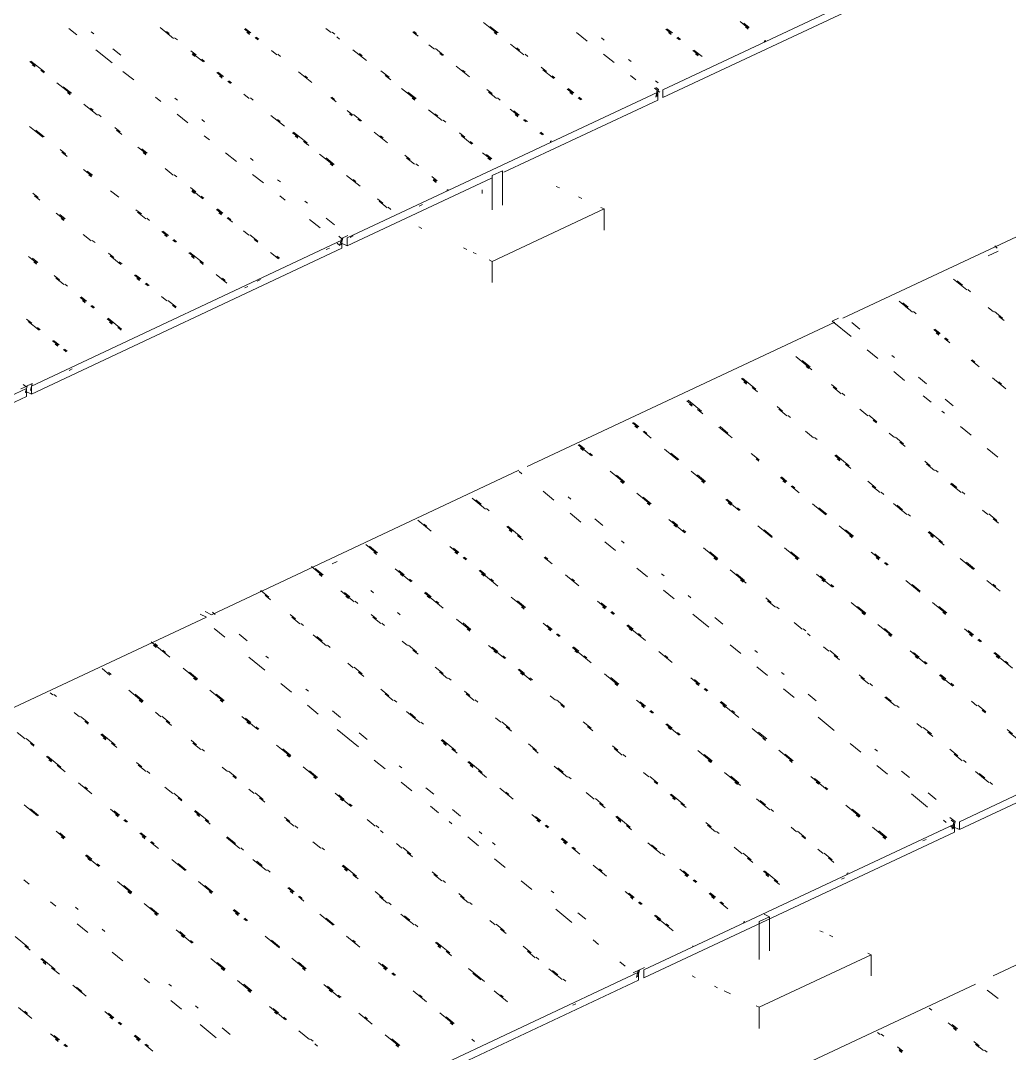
# Paper-space layout '03 3D Building and Roof' of a CAD drawing. Header units: millimetres. Extents: x 5 to 415, y 5 to 292.
# Drawn here: x 282.26 to 294.4, y 84.4 to 97.09 of the extents above; entities that cross this region are included whole.
import ezdxf

# ---------------------------------------------------------------- set-up
doc = ezdxf.new("R2010")
doc.units = ezdxf.units.MM
doc.layers.add('EXISTING', color=7, linetype='Continuous')
picture_1 = doc.add_image_def('image3.png', size_in_pixel=(1577, 763))

# ---------------------------------------------------------------- blocks, each defined once
blk = doc.blocks.new('SHEET_03')
at = {"layer": 'EXISTING', "color": 250, "lineweight": 9}
for p, q in [((290.145, 96.238), (294.021, 98.058)), ((290.145, 96.141), (294.021, 97.961)), ((287.942, 97.062), (288.108, 96.931)), ((291.094, 97.075), (291.194, 96.996)), ((291.206, 97.002), (291.14, 97.054)), ((282.851, 96.99), (282.95, 96.911)), ((283.157, 96.925), (283.124, 96.951)), ((283.972, 97.001), (284.138, 96.869)), ((284.081, 96.914), (284.048, 96.941)), ((284.084, 96.928), (284.051, 96.954)), ((285.006, 96.983), (285.072, 96.931)), ((285.085, 96.937), (285.018, 96.989)), ((285.069, 96.917), (285.036, 96.944)), ((286.007, 96.992), (286.073, 96.94)), ((286.119, 96.919), (286.086, 96.945)), ((287.074, 96.948), (287.14, 96.896)), ((287.117, 96.914), (287.083, 96.94)), ((287.12, 96.928), (287.087, 96.954)), ((288.121, 96.936), (288.021, 97.015)), ((288.105, 96.917), (288.072, 96.943)), ((289.084, 96.94), (289.217, 96.835)), ((290.183, 96.982), (290.249, 96.93)), ((290.262, 96.935), (290.195, 96.988)), ((290.246, 96.916), (290.213, 96.942)), ((291.191, 96.982), (291.158, 97.009)), ((284.184, 96.849), (284.15, 96.875)), ((285.139, 96.878), (285.172, 96.852)), ((285.184, 96.858), (285.151, 96.884)), ((286.14, 96.887), (286.173, 96.86)), ((287.273, 96.79), (287.34, 96.738)), ((288.274, 96.799), (288.44, 96.667)), ((289.424, 96.848), (289.391, 96.874)), ((290.315, 96.877), (290.349, 96.851)), ((290.361, 96.856), (290.328, 96.883)), ((291.393, 96.838), (291.39, 96.824)), ((291.39, 96.824), (291.402, 96.83)), ((291.406, 96.844), (291.393, 96.838)), ((291.402, 96.83), (291.406, 96.844)), ((283.183, 96.727), (283.382, 96.569)), ((283.489, 96.661), (283.39, 96.74)), ((284.416, 96.665), (284.35, 96.717)), ((284.4, 96.645), (284.367, 96.671)), ((284.37, 96.685), (284.503, 96.58)), ((285.338, 96.72), (285.404, 96.667)), ((285.45, 96.647), (285.417, 96.673)), ((286.339, 96.729), (286.505, 96.597)), ((286.451, 96.656), (286.418, 96.682)), ((287.452, 96.664), (287.352, 96.743)), ((287.406, 96.685), (287.439, 96.658)), ((288.383, 96.712), (288.35, 96.738)), ((288.386, 96.726), (288.353, 96.752)), ((288.486, 96.647), (288.453, 96.673)), ((289.416, 96.677), (289.549, 96.571)), ((290.515, 96.719), (290.581, 96.666)), ((290.627, 96.646), (290.527, 96.725)), ((290.578, 96.653), (290.545, 96.679)), ((282.372, 96.586), (282.439, 96.533)), ((282.551, 96.46), (282.385, 96.591)), ((282.436, 96.519), (282.402, 96.546)), ((284.515, 96.586), (284.482, 96.612)), ((287.605, 96.527), (287.771, 96.395)), ((289.756, 96.585), (289.723, 96.611)), ((282.505, 96.48), (282.538, 96.454)), ((282.548, 96.446), (282.515, 96.472)), ((283.515, 96.463), (283.648, 96.358)), ((284.669, 96.448), (284.735, 96.395)), ((284.748, 96.401), (284.681, 96.454)), ((284.732, 96.382), (284.699, 96.408)), ((285.67, 96.457), (285.836, 96.325)), ((285.782, 96.384), (285.749, 96.41)), ((286.783, 96.392), (286.683, 96.471)), ((286.737, 96.413), (286.803, 96.36)), ((286.78, 96.379), (286.746, 96.405)), ((287.717, 96.454), (287.684, 96.48)), ((288.718, 96.462), (288.652, 96.515)), ((288.672, 96.483), (288.805, 96.377)), ((288.818, 96.383), (288.784, 96.41)), ((289.748, 96.413), (289.815, 96.361)), ((282.704, 96.322), (282.87, 96.191)), ((282.883, 96.196), (282.783, 96.275)), ((284.802, 96.343), (284.835, 96.316)), ((284.847, 96.322), (284.814, 96.348)), ((290.088, 96.321), (290.055, 96.348)), ((290.092, 96.239), (290.059, 96.266)), ((282.867, 96.177), (282.834, 96.203)), ((283.913, 96.147), (283.979, 96.095)), ((285.001, 96.185), (285.067, 96.132)), ((285.113, 96.111), (285.08, 96.138)), ((286.068, 96.141), (286.135, 96.088)), ((286.114, 96.12), (286.081, 96.146)), ((286.268, 94.418), (290.082, 96.209)), ((286.936, 96.255), (287.102, 96.123)), ((287.115, 96.129), (287.015, 96.208)), ((288.049, 96.19), (287.983, 96.243)), ((288.004, 96.211), (288.103, 96.132)), ((288.046, 96.177), (288.013, 96.203)), ((288.149, 96.111), (288.116, 96.138)), ((288.971, 96.246), (289.038, 96.193)), ((289.05, 96.199), (288.984, 96.252)), ((289.034, 96.179), (289.001, 96.206)), ((289.104, 96.14), (289.137, 96.114)), ((289.15, 96.12), (289.116, 96.146)), ((290.043, 96.258), (290.076, 96.232)), ((290.076, 96.232), (290.057, 96.147)), ((290.072, 96.154), (290.092, 96.239)), ((290.072, 96.234), (290.106, 96.208)), ((290.082, 96.209), (290.082, 96.111)), ((290.145, 96.141), (290.145, 96.238)), ((283.036, 96.059), (283.202, 95.927)), ((283.148, 95.986), (283.115, 96.012)), ((284.186, 96.108), (284.153, 96.134)), ((287.099, 96.109), (287.066, 96.136)), ((288.194, 95.225), (290.082, 96.111)), ((283.248, 95.907), (283.215, 95.933)), ((284.179, 95.937), (284.311, 95.831)), ((285.333, 95.921), (285.499, 95.789)), ((286.267, 95.983), (286.334, 95.93)), ((286.331, 95.916), (286.297, 95.943)), ((286.446, 95.857), (286.346, 95.936)), ((287.268, 95.991), (287.434, 95.86)), ((287.38, 95.918), (287.347, 95.944)), ((288.269, 96), (288.369, 95.921)), ((288.381, 95.927), (288.315, 95.98)), ((288.366, 95.907), (288.332, 95.934)), ((282.367, 95.787), (282.533, 95.655)), ((283.48, 95.722), (283.414, 95.775)), ((284.518, 95.845), (284.485, 95.871)), ((285.445, 95.848), (285.412, 95.874)), ((286.4, 95.877), (286.433, 95.851)), ((287.48, 95.839), (287.447, 95.865)), ((288.435, 95.868), (288.468, 95.842)), ((288.481, 95.848), (288.448, 95.874)), ((282.546, 95.661), (282.446, 95.74)), ((283.435, 95.743), (283.501, 95.69)), ((284.511, 95.673), (284.577, 95.621)), ((285.598, 95.71), (285.665, 95.658)), ((285.777, 95.585), (285.611, 95.716)), ((285.662, 95.644), (285.629, 95.671)), ((286.599, 95.719), (286.765, 95.587)), ((286.711, 95.646), (286.678, 95.672)), ((287.712, 95.655), (287.646, 95.707)), ((287.667, 95.675), (287.799, 95.57)), ((288.634, 95.71), (288.667, 95.684)), ((288.68, 95.69), (288.647, 95.716)), ((283.7, 95.532), (283.8, 95.453)), ((283.812, 95.459), (283.746, 95.512)), ((285.731, 95.605), (285.798, 95.552)), ((285.774, 95.571), (285.741, 95.597)), ((287.812, 95.576), (287.779, 95.602)), ((288.767, 95.605), (288.764, 95.591)), ((288.779, 95.611), (288.767, 95.605)), ((282.811, 95.45), (282.745, 95.503)), ((282.766, 95.471), (282.832, 95.418)), ((282.808, 95.437), (282.775, 95.463)), ((283.797, 95.439), (283.764, 95.466)), ((284.776, 95.463), (284.909, 95.357)), ((285.116, 95.371), (285.083, 95.397)), ((285.93, 95.447), (286.096, 95.315)), ((286.109, 95.321), (286.009, 95.4)), ((287.043, 95.383), (286.977, 95.435)), ((286.998, 95.403), (287.097, 95.324)), ((287.04, 95.369), (287.007, 95.395)), ((287.932, 95.465), (288.032, 95.386)), ((288.044, 95.391), (287.978, 95.444)), ((288.029, 95.372), (287.995, 95.398)), ((283.031, 95.26), (283.131, 95.181)), ((284.032, 95.269), (284.132, 95.19)), ((286.093, 95.302), (286.06, 95.328)), ((287.143, 95.304), (287.11, 95.33)), ((283.143, 95.187), (283.077, 95.239)), ((283.128, 95.167), (283.095, 95.194)), ((284.177, 95.169), (284.144, 95.195)), ((285.108, 95.199), (285.241, 95.094)), ((285.448, 95.107), (285.415, 95.133)), ((286.262, 95.184), (286.428, 95.052)), ((286.268, 94.321), (288.04, 95.153)), ((286.374, 95.111), (286.341, 95.137)), ((287.375, 95.119), (287.309, 95.172)), ((287.36, 95.1), (287.326, 95.126)), ((287.33, 95.14), (287.363, 95.113)), ((288.05, 95.184), (288.175, 95.243)), ((288.05, 95.184), (288.05, 94.763)), ((288.175, 94.822), (288.175, 95.243)), ((292.356, 93.431), (296.132, 95.204)), ((283.363, 94.997), (283.463, 94.918)), ((284.41, 94.985), (284.343, 95.037)), ((284.364, 95.005), (284.497, 94.9)), ((287.496, 95.008), (287.492, 94.994)), ((287.508, 95.014), (287.496, 95.008)), ((287.925, 94.962), (287.925, 95.009)), ((288.874, 95.033), (288.835, 95.051)), ((282.475, 94.915), (282.408, 94.967)), ((282.429, 94.935), (282.495, 94.882)), ((284.394, 94.965), (284.361, 94.992)), ((284.509, 94.906), (284.476, 94.932)), ((285.44, 94.936), (285.506, 94.883)), ((285.78, 94.844), (285.747, 94.87)), ((286.706, 94.847), (286.64, 94.9)), ((289.149, 94.904), (289.11, 94.922)), ((283.741, 94.713), (283.675, 94.765)), ((284.663, 94.768), (284.729, 94.716)), ((284.742, 94.721), (284.675, 94.774)), ((286.661, 94.868), (286.76, 94.789)), ((286.806, 94.768), (286.773, 94.794)), ((287.153, 94.81), (287.192, 94.828)), ((288.05, 94.13), (289.424, 94.775)), ((289.424, 94.775), (289.385, 94.793)), ((289.424, 94.515), (289.424, 94.775)), ((282.694, 94.724), (282.794, 94.645)), ((282.806, 94.651), (282.74, 94.704)), ((282.791, 94.632), (282.758, 94.658)), ((283.695, 94.733), (283.795, 94.654)), ((283.738, 94.699), (283.705, 94.725)), ((283.841, 94.634), (283.807, 94.66)), ((284.726, 94.702), (284.693, 94.728)), ((284.796, 94.663), (284.862, 94.61)), ((284.838, 94.629), (284.805, 94.655)), ((284.841, 94.642), (284.808, 94.669)), ((285.805, 94.646), (285.938, 94.541)), ((286.112, 94.58), (286.012, 94.659)), ((283.994, 94.496), (284.06, 94.443)), ((284.073, 94.449), (284.007, 94.502)), ((284.995, 94.505), (285.061, 94.452)), ((287.147, 94.554), (287.187, 94.535)), ((282.391, 92.598), (286.205, 94.389)), ((283.026, 94.461), (283.126, 94.382)), ((283.172, 94.362), (283.138, 94.388)), ((284.057, 94.43), (284.024, 94.456)), ((284.127, 94.391), (284.16, 94.364)), ((284.172, 94.37), (284.139, 94.397)), ((285.173, 94.379), (285.074, 94.458)), ((285.128, 94.399), (285.161, 94.373)), ((285.17, 94.365), (285.137, 94.392)), ((286.166, 94.438), (286.2, 94.412)), ((286.2, 94.412), (286.18, 94.327)), ((286.196, 94.334), (286.215, 94.419)), ((286.278, 94.449), (286.2, 94.412)), ((286.205, 94.389), (286.205, 94.291)), ((286.268, 94.321), (286.268, 94.418)), ((286.306, 94.424), (286.344, 94.442)), ((282.391, 92.501), (286.205, 94.291)), ((284.504, 94.107), (284.338, 94.239)), ((285.327, 94.241), (285.426, 94.162)), ((286.012, 94.274), (286.05, 94.292)), ((286.147, 94.353), (286.18, 94.327)), ((286.19, 94.357), (286.268, 94.321)), ((287.697, 94.296), (287.736, 94.277)), ((287.815, 94.241), (287.854, 94.222)), ((294.138, 94.197), (294.263, 94.256)), ((294.22, 94.319), (294.252, 94.293)), ((282.357, 94.189), (282.457, 94.11)), ((282.47, 94.116), (282.403, 94.168)), ((282.454, 94.096), (282.421, 94.123)), ((283.404, 94.177), (283.338, 94.23)), ((283.358, 94.198), (283.491, 94.092)), ((283.504, 94.098), (283.47, 94.124)), ((284.326, 94.233), (284.392, 94.18)), ((284.389, 94.166), (284.356, 94.193)), ((284.459, 94.127), (284.492, 94.101)), ((284.501, 94.093), (284.468, 94.12)), ((285.439, 94.168), (285.406, 94.195)), ((288.011, 94.148), (288.05, 94.13)), ((288.05, 94.13), (288.05, 93.87)), ((282.735, 93.905), (282.669, 93.958)), ((282.689, 93.926), (282.789, 93.847)), ((282.732, 93.891), (282.699, 93.918)), ((283.657, 93.961), (283.723, 93.908)), ((283.736, 93.914), (283.67, 93.966)), ((283.72, 93.894), (283.687, 93.921)), ((283.79, 93.855), (283.823, 93.829)), ((283.836, 93.835), (283.802, 93.861)), ((284.658, 93.969), (284.791, 93.864)), ((284.77, 93.896), (284.737, 93.922)), ((285.165, 93.888), (285.203, 93.906)), ((293.715, 93.913), (293.879, 93.779)), ((293.826, 93.838), (293.76, 93.892)), ((282.835, 93.826), (282.801, 93.852)), ((285.01, 93.804), (285.049, 93.822)), ((293.822, 93.825), (293.79, 93.852)), ((293.924, 93.758), (293.891, 93.784)), ((282.988, 93.688), (283.055, 93.636)), ((283.067, 93.642), (283.001, 93.694)), ((283.051, 93.622), (283.018, 93.649)), ((283.989, 93.697), (284.055, 93.645)), ((284.167, 93.571), (284.068, 93.65)), ((293.047, 93.642), (293.21, 93.507)), ((293.157, 93.567), (293.092, 93.621)), ((283.121, 93.583), (283.154, 93.557)), ((283.167, 93.563), (283.133, 93.589)), ((284.122, 93.592), (284.155, 93.566)), ((284.164, 93.558), (284.131, 93.584)), ((293.154, 93.553), (293.121, 93.58)), ((293.256, 93.486), (293.223, 93.513)), ((294.141, 93.563), (294.206, 93.509)), ((294.317, 93.434), (294.219, 93.515)), ((282.398, 93.37), (282.332, 93.422)), ((282.352, 93.39), (282.485, 93.285)), ((283.32, 93.425), (283.387, 93.372)), ((283.499, 93.299), (283.333, 93.431)), ((283.383, 93.359), (283.35, 93.385)), ((288.479, 91.611), (292.255, 93.384)), ((292.226, 93.395), (292.304, 93.432)), ((292.226, 93.395), (292.456, 93.207)), ((292.563, 93.299), (292.465, 93.38)), ((294.272, 93.455), (294.338, 93.402)), ((294.314, 93.421), (294.281, 93.448)), ((282.498, 93.291), (282.465, 93.317)), ((283.453, 93.32), (283.486, 93.293)), ((283.495, 93.286), (283.462, 93.312)), ((293.472, 93.292), (293.538, 93.238)), ((293.55, 93.244), (293.485, 93.297)), ((293.535, 93.224), (293.502, 93.251)), ((282.651, 93.153), (282.718, 93.1)), ((282.73, 93.106), (282.664, 93.159)), ((282.714, 93.087), (282.681, 93.113)), ((293.604, 93.184), (293.669, 93.13)), ((293.649, 93.163), (293.616, 93.19)), ((282.784, 93.048), (282.817, 93.021)), ((282.83, 93.027), (282.796, 93.053)), ((292.652, 93.045), (292.783, 92.937)), ((292.989, 92.949), (292.956, 92.976)), ((291.778, 92.962), (291.975, 92.8)), ((291.955, 92.833), (291.856, 92.914)), ((291.939, 92.814), (291.906, 92.841)), ((293.931, 92.915), (294.029, 92.834)), ((293.976, 92.893), (293.944, 92.92)), ((282.853, 92.791), (282.891, 92.809)), ((292.98, 92.776), (293.111, 92.668)), ((282.339, 92.599), (282.26, 92.563)), ((282.29, 92.618), (282.323, 92.592)), ((282.319, 92.514), (282.339, 92.599)), ((282.401, 92.629), (282.323, 92.592)), ((282.381, 92.544), (282.401, 92.629)), ((282.391, 92.501), (282.391, 92.598)), ((291.11, 92.69), (291.175, 92.636)), ((291.286, 92.561), (291.122, 92.696)), ((291.172, 92.623), (291.139, 92.65)), ((292.282, 92.564), (292.217, 92.617)), ((293.382, 92.626), (293.284, 92.707)), ((294.193, 92.699), (294.357, 92.564)), ((294.304, 92.624), (294.271, 92.651)), ((278.514, 90.778), (282.329, 92.569)), ((280.056, 91.404), (282.329, 92.471)), ((282.313, 92.537), (282.391, 92.501)), ((282.329, 92.569), (282.329, 92.471)), ((291.241, 92.582), (291.306, 92.529)), ((291.283, 92.548), (291.25, 92.575)), ((292.237, 92.585), (292.335, 92.504)), ((292.38, 92.483), (292.348, 92.51)), ((293.34, 92.479), (293.438, 92.399)), ((290.441, 92.419), (290.507, 92.365)), ((290.618, 92.29), (290.454, 92.425)), ((290.503, 92.351), (290.471, 92.378)), ((291.614, 92.292), (291.548, 92.346)), ((293.71, 92.357), (293.612, 92.438)), ((290.572, 92.311), (290.638, 92.257)), ((290.614, 92.276), (290.581, 92.303)), ((291.568, 92.313), (291.667, 92.232)), ((291.712, 92.211), (291.679, 92.238)), ((292.565, 92.315), (292.663, 92.234)), ((292.774, 92.16), (292.675, 92.24)), ((293.57, 92.291), (293.602, 92.264)), ((289.773, 92.147), (289.838, 92.093)), ((289.851, 92.099), (289.785, 92.153)), ((289.835, 92.08), (289.802, 92.107)), ((290.834, 92.095), (290.998, 91.961)), ((290.945, 92.021), (290.847, 92.101)), ((292.728, 92.181), (292.761, 92.154)), ((292.77, 92.146), (292.737, 92.173)), ((293.799, 92.102), (293.93, 91.995)), ((289.904, 92.039), (290.002, 91.959)), ((289.949, 92.018), (289.916, 92.045)), ((290.942, 92.007), (290.909, 92.034)), ((291.896, 92.044), (291.994, 91.963)), ((292.04, 91.942), (292.007, 91.969)), ((292.925, 92.019), (292.99, 91.965)), ((293.101, 91.89), (293.003, 91.971)), ((289.104, 91.876), (289.268, 91.741)), ((289.182, 91.828), (289.117, 91.881)), ((289.166, 91.808), (289.134, 91.835)), ((293.056, 91.911), (293.122, 91.857)), ((293.098, 91.877), (293.065, 91.904)), ((294.127, 91.833), (294.258, 91.725)), ((289.281, 91.747), (289.248, 91.774)), ((290.166, 91.824), (290.33, 91.689)), ((290.342, 91.695), (290.244, 91.776)), ((291.228, 91.772), (291.326, 91.691)), ((291.322, 91.678), (291.29, 91.705)), ((292.256, 91.748), (292.322, 91.694)), ((292.433, 91.619), (292.269, 91.753)), ((292.319, 91.68), (292.286, 91.707)), ((292.388, 91.64), (292.453, 91.586)), ((292.429, 91.605), (292.397, 91.632)), ((293.429, 91.621), (293.363, 91.675)), ((293.384, 91.642), (293.482, 91.561)), ((284.603, 89.791), (288.378, 91.564)), ((288.382, 91.548), (288.415, 91.521)), ((289.497, 91.552), (289.661, 91.418)), ((289.674, 91.424), (289.575, 91.504)), ((290.494, 91.555), (290.657, 91.42)), ((290.67, 91.426), (290.572, 91.507)), ((291.588, 91.476), (291.654, 91.422)), ((291.666, 91.428), (291.6, 91.482)), ((293.527, 91.54), (293.494, 91.567)), ((289.658, 91.404), (289.625, 91.431)), ((289.67, 91.41), (289.638, 91.437)), ((290.654, 91.407), (290.621, 91.433)), ((291.65, 91.409), (291.617, 91.436)), ((291.719, 91.368), (291.817, 91.287)), ((291.764, 91.347), (291.732, 91.374)), ((292.76, 91.349), (292.662, 91.43)), ((292.715, 91.37), (292.813, 91.29)), ((292.757, 91.336), (292.724, 91.363)), ((293.678, 91.4), (293.81, 91.292)), ((293.757, 91.352), (293.691, 91.405)), ((293.753, 91.338), (293.72, 91.365)), ((287.803, 91.222), (287.967, 91.088)), ((287.914, 91.148), (287.848, 91.201)), ((288.677, 91.306), (288.808, 91.198)), ((289.014, 91.21), (288.981, 91.237)), ((289.825, 91.283), (289.989, 91.148)), ((290.001, 91.154), (289.903, 91.235)), ((290.92, 91.204), (291.083, 91.07)), ((290.998, 91.156), (290.932, 91.21)), ((292.859, 91.269), (292.826, 91.296)), ((293.855, 91.271), (293.822, 91.298)), ((287.911, 91.134), (287.878, 91.161)), ((288.012, 91.067), (287.98, 91.094)), ((289.986, 91.135), (289.953, 91.162)), ((290.982, 91.137), (290.949, 91.164)), ((291.096, 91.076), (291.063, 91.103)), ((291.981, 91.153), (292.145, 91.018)), ((292.157, 91.024), (292.059, 91.105)), ((292.977, 91.155), (293.141, 91.02)), ((293.088, 91.08), (293.023, 91.134)), ((293.085, 91.067), (293.052, 91.094)), ((294.072, 91.076), (294.137, 91.023)), ((287.135, 90.951), (287.299, 90.816)), ((289.005, 91.036), (289.136, 90.929)), ((289.407, 90.887), (289.309, 90.968)), ((290.218, 90.96), (290.415, 90.798)), ((290.329, 90.885), (290.264, 90.939)), ((293.186, 90.999), (293.154, 91.026)), ((294.248, 90.948), (294.15, 91.028)), ((294.203, 90.969), (294.268, 90.915)), ((294.245, 90.934), (294.212, 90.961)), ((287.246, 90.876), (287.213, 90.903)), ((288.229, 90.872), (288.295, 90.818)), ((288.405, 90.744), (288.242, 90.878)), ((288.291, 90.805), (288.259, 90.832)), ((290.313, 90.866), (290.28, 90.893)), ((290.427, 90.804), (290.395, 90.831)), ((291.313, 90.881), (291.476, 90.747)), ((291.489, 90.752), (291.391, 90.833)), ((292.309, 90.883), (292.473, 90.749)), ((292.485, 90.755), (292.387, 90.835)), ((293.579, 90.676), (293.416, 90.811)), ((288.36, 90.765), (288.426, 90.711)), ((288.402, 90.73), (288.369, 90.757)), ((289.431, 90.686), (289.562, 90.579)), ((289.67, 90.671), (289.637, 90.698)), ((291.486, 90.739), (291.453, 90.766)), ((292.469, 90.735), (292.436, 90.762)), ((293.403, 90.805), (293.469, 90.751)), ((293.465, 90.738), (293.433, 90.765)), ((293.534, 90.697), (293.6, 90.643)), ((286.499, 90.653), (286.63, 90.545)), ((286.643, 90.551), (286.544, 90.631)), ((286.627, 90.531), (286.594, 90.558)), ((287.528, 90.628), (287.626, 90.547)), ((287.639, 90.553), (287.573, 90.607)), ((287.623, 90.534), (287.59, 90.56)), ((290.644, 90.61), (290.808, 90.475)), ((290.821, 90.481), (290.722, 90.562)), ((291.64, 90.612), (291.804, 90.477)), ((291.817, 90.483), (291.718, 90.564)), ((292.702, 90.56), (292.8, 90.479)), ((286.083, 90.416), (286.146, 90.445)), ((287.692, 90.493), (287.724, 90.466)), ((287.737, 90.472), (287.704, 90.499)), ((288.688, 90.495), (288.786, 90.414)), ((288.733, 90.474), (288.7, 90.501)), ((290.805, 90.462), (290.772, 90.489)), ((290.817, 90.468), (290.784, 90.494)), ((291.801, 90.464), (291.768, 90.491)), ((292.813, 90.485), (292.747, 90.539)), ((292.797, 90.466), (292.764, 90.493)), ((292.911, 90.405), (292.878, 90.431)), ((293.796, 90.482), (293.96, 90.347)), ((293.973, 90.353), (293.874, 90.434)), ((285.831, 90.381), (285.962, 90.273)), ((285.974, 90.279), (285.876, 90.36)), ((286.859, 90.356), (287.056, 90.195)), ((286.97, 90.281), (286.905, 90.335)), ((287.888, 90.332), (288.118, 90.143)), ((287.966, 90.284), (287.901, 90.337)), ((289.824, 90.363), (289.955, 90.255)), ((290.972, 90.34), (291.168, 90.179)), ((292.866, 90.426), (292.899, 90.399)), ((285.958, 90.26), (285.925, 90.287)), ((286.954, 90.262), (286.922, 90.289)), ((287.068, 90.201), (287.036, 90.227)), ((287.95, 90.264), (287.918, 90.291)), ((288.065, 90.203), (288.032, 90.23)), ((288.95, 90.28), (289.114, 90.145)), ((289.061, 90.205), (289.028, 90.232)), ((290.161, 90.267), (290.128, 90.294)), ((291.148, 90.212), (291.05, 90.292)), ((291.132, 90.192), (291.099, 90.219)), ((292.033, 90.289), (292.23, 90.127)), ((292.144, 90.214), (292.079, 90.268)), ((292.128, 90.195), (292.096, 90.221)), ((293.128, 90.21), (293.292, 90.075)), ((294.124, 90.212), (294.288, 90.078)), ((285.207, 90.088), (285.204, 90.075)), ((285.306, 90.008), (285.207, 90.088)), ((286.191, 90.085), (286.355, 89.95)), ((286.302, 90.01), (286.236, 90.064)), ((286.592, 90.059), (286.559, 90.086)), ((287.22, 90.06), (287.449, 89.871)), ((287.298, 90.012), (287.232, 90.066)), ((290.152, 90.094), (290.283, 89.986)), ((292.243, 90.133), (292.21, 90.16)), ((293.304, 90.081), (293.206, 90.162)), ((293.301, 90.068), (293.268, 90.095)), ((294.235, 90.137), (294.202, 90.164)), ((285.26, 90.029), (285.326, 89.975)), ((285.302, 89.994), (285.269, 90.021)), ((286.286, 89.991), (286.253, 90.017)), ((286.4, 89.929), (286.367, 89.956)), ((287.282, 89.993), (287.249, 90.02)), ((287.396, 89.931), (287.363, 89.958)), ((288.281, 90.008), (288.445, 89.874)), ((288.458, 89.88), (288.359, 89.96)), ((289.343, 89.957), (289.441, 89.876)), ((289.454, 89.882), (289.388, 89.936)), ((290.489, 89.998), (290.456, 90.025)), ((291.476, 89.942), (291.41, 89.996)), ((291.431, 89.963), (291.529, 89.883)), ((292.459, 89.939), (292.623, 89.804)), ((293.456, 89.941), (293.619, 89.806)), ((284.462, 89.799), (284.54, 89.762)), ((284.603, 89.791), (284.525, 89.828)), ((284.646, 89.794), (284.613, 89.821)), ((286.919, 89.79), (286.886, 89.817)), ((288.442, 89.86), (288.409, 89.887)), ((289.438, 89.862), (289.405, 89.889)), ((289.507, 89.822), (289.54, 89.795)), ((289.552, 89.801), (289.519, 89.828)), ((290.512, 89.798), (290.708, 89.636)), ((291.574, 89.862), (291.541, 89.888)), ((292.636, 89.81), (292.537, 89.891)), ((292.62, 89.791), (292.587, 89.817)), ((292.632, 89.796), (292.6, 89.823)), ((293.632, 89.812), (293.534, 89.893)), ((293.616, 89.793), (293.583, 89.82)), ((280.765, 87.989), (284.54, 89.762)), ((285.633, 89.738), (285.568, 89.792)), ((285.588, 89.759), (285.686, 89.679)), ((285.732, 89.657), (285.699, 89.684)), ((286.629, 89.74), (286.564, 89.794)), ((286.584, 89.762), (286.682, 89.681)), ((286.728, 89.66), (286.695, 89.687)), ((287.613, 89.737), (287.777, 89.602)), ((287.789, 89.608), (287.691, 89.689)), ((288.675, 89.685), (288.773, 89.604)), ((290.882, 89.675), (290.783, 89.756)), ((291.758, 89.694), (291.856, 89.613)), ((292.787, 89.669), (292.951, 89.535)), ((284.637, 89.62), (284.768, 89.513)), ((285.039, 89.471), (284.941, 89.552)), ((285.85, 89.544), (286.014, 89.409)), ((287.773, 89.589), (287.741, 89.616)), ((288.785, 89.61), (288.72, 89.664)), ((288.77, 89.591), (288.737, 89.618)), ((288.838, 89.55), (288.871, 89.524)), ((288.884, 89.529), (288.851, 89.556)), ((289.703, 89.66), (289.933, 89.472)), ((289.782, 89.612), (289.716, 89.666)), ((289.766, 89.593), (289.733, 89.62)), ((289.88, 89.532), (289.847, 89.558)), ((291.902, 89.592), (291.869, 89.619)), ((291.922, 89.559), (291.955, 89.532)), ((292.963, 89.541), (292.865, 89.621)), ((292.947, 89.521), (292.915, 89.548)), ((293.849, 89.618), (293.947, 89.537)), ((293.959, 89.543), (293.894, 89.597)), ((293.944, 89.523), (293.911, 89.55)), ((283.861, 89.456), (284.09, 89.268)), ((283.923, 89.389), (283.89, 89.416)), ((283.939, 89.408), (283.906, 89.435)), ((285.961, 89.469), (285.895, 89.523)), ((285.958, 89.456), (285.925, 89.482)), ((286.945, 89.465), (287.01, 89.411)), ((287.121, 89.336), (287.023, 89.417)), ((290.971, 89.42), (291.102, 89.313)), ((294.012, 89.483), (294.045, 89.456)), ((294.058, 89.462), (294.025, 89.489)), ((284.037, 89.328), (284.005, 89.354)), ((286.059, 89.388), (286.026, 89.415)), ((287.076, 89.358), (287.141, 89.304)), ((287.117, 89.323), (287.085, 89.35)), ((288.006, 89.414), (288.203, 89.252)), ((288.117, 89.339), (288.051, 89.393)), ((288.101, 89.319), (288.068, 89.346)), ((289.035, 89.389), (289.264, 89.2)), ((289.113, 89.341), (289.048, 89.395)), ((289.097, 89.322), (289.064, 89.349)), ((290.097, 89.337), (290.26, 89.203)), ((290.207, 89.262), (290.175, 89.289)), ((291.308, 89.325), (291.275, 89.352)), ((292.119, 89.398), (292.184, 89.344)), ((292.295, 89.269), (292.197, 89.35)), ((292.25, 89.29), (292.315, 89.236)), ((293.18, 89.346), (293.377, 89.185)), ((293.291, 89.271), (293.225, 89.325)), ((294.209, 89.321), (294.438, 89.133)), ((294.287, 89.273), (294.222, 89.327)), ((285.063, 89.27), (285.259, 89.109)), ((285.301, 89.255), (285.269, 89.282)), ((286.276, 89.194), (286.342, 89.14)), ((288.215, 89.258), (288.182, 89.285)), ((289.211, 89.26), (289.179, 89.287)), ((292.291, 89.256), (292.259, 89.283)), ((293.275, 89.252), (293.242, 89.279)), ((293.389, 89.19), (293.356, 89.217)), ((294.271, 89.254), (294.238, 89.281)), ((294.385, 89.193), (294.353, 89.219)), ((283.258, 89.131), (283.356, 89.05)), ((283.369, 89.056), (283.336, 89.083)), ((284.254, 89.133), (284.418, 88.998)), ((284.43, 89.004), (284.332, 89.085)), ((286.452, 89.065), (286.354, 89.146)), ((286.407, 89.086), (286.473, 89.032)), ((286.449, 89.052), (286.416, 89.078)), ((287.448, 89.067), (287.35, 89.148)), ((287.403, 89.088), (287.501, 89.007)), ((288.367, 89.117), (288.53, 88.983)), ((288.445, 89.069), (288.379, 89.123)), ((288.429, 89.05), (288.396, 89.077)), ((289.428, 89.066), (289.592, 88.931)), ((291.298, 89.151), (291.429, 89.043)), ((291.635, 89.056), (291.603, 89.082)), ((292.622, 89), (292.557, 89.054)), ((293.541, 89.05), (293.704, 88.915)), ((293.619, 89.002), (293.553, 89.056)), ((293.787, 87.248), (297.601, 89.039)), ((284.415, 88.985), (284.382, 89.012)), ((284.427, 88.991), (284.394, 89.018)), ((285.456, 88.947), (285.587, 88.839)), ((287.547, 88.986), (287.514, 89.013)), ((288.543, 88.989), (288.51, 89.015)), ((289.604, 88.937), (289.506, 89.018)), ((289.589, 88.918), (289.556, 88.945)), ((290.49, 89.014), (290.588, 88.933)), ((290.601, 88.939), (290.535, 88.993)), ((290.585, 88.92), (290.552, 88.947)), ((292.577, 89.021), (292.676, 88.94)), ((292.721, 88.919), (292.688, 88.946)), ((293.603, 88.983), (293.57, 89.01)), ((293.717, 88.921), (293.684, 88.948)), ((293.787, 87.151), (297.601, 88.941)), ((282.622, 88.833), (282.655, 88.806)), ((282.7, 88.785), (282.668, 88.811)), ((283.586, 88.862), (283.749, 88.727)), ((283.762, 88.733), (283.664, 88.814)), ((284.582, 88.864), (284.746, 88.729)), ((284.758, 88.735), (284.66, 88.816)), ((285.793, 88.851), (285.76, 88.878)), ((286.78, 88.796), (286.682, 88.876)), ((286.735, 88.817), (286.833, 88.736)), ((287.776, 88.798), (287.711, 88.852)), ((287.731, 88.819), (287.829, 88.738)), ((287.773, 88.784), (287.74, 88.811)), ((288.76, 88.794), (288.825, 88.74)), ((290.654, 88.879), (290.686, 88.852)), ((290.699, 88.858), (290.666, 88.885)), ((291.626, 88.882), (291.757, 88.774)), ((292.028, 88.732), (291.93, 88.813)), ((292.95, 88.73), (292.885, 88.784)), ((283.746, 88.714), (283.713, 88.74)), ((283.759, 88.719), (283.726, 88.746)), ((284.742, 88.716), (284.709, 88.743)), ((285.783, 88.678), (285.914, 88.57)), ((286.878, 88.715), (286.846, 88.742)), ((287.874, 88.717), (287.842, 88.744)), ((288.936, 88.665), (288.838, 88.746)), ((288.891, 88.686), (288.924, 88.659)), ((288.933, 88.652), (288.9, 88.679)), ((289.821, 88.742), (289.92, 88.662)), ((289.932, 88.668), (289.867, 88.721)), ((289.916, 88.648), (289.883, 88.675)), ((290.85, 88.718), (291.08, 88.529)), ((290.928, 88.67), (290.863, 88.724)), ((290.912, 88.65), (290.88, 88.677)), ((292.872, 88.778), (293.003, 88.671)), ((292.947, 88.717), (292.914, 88.744)), ((293.048, 88.65), (293.016, 88.676)), ((293.934, 88.727), (293.999, 88.673)), ((294.11, 88.598), (294.012, 88.679)), ((282.917, 88.59), (282.983, 88.536)), ((283.094, 88.461), (282.995, 88.542)), ((283.913, 88.592), (283.979, 88.538)), ((284.09, 88.464), (283.991, 88.544)), ((284.975, 88.541), (285.172, 88.379)), ((286.186, 88.528), (286.088, 88.609)), ((286.997, 88.601), (287.161, 88.467)), ((287.108, 88.526), (287.042, 88.58)), ((287.104, 88.513), (287.071, 88.54)), ((289.985, 88.608), (290.018, 88.581)), ((290.03, 88.587), (289.998, 88.614)), ((291.027, 88.589), (290.994, 88.616)), ((292.052, 88.532), (292.248, 88.37)), ((294.065, 88.619), (294.098, 88.592)), ((294.107, 88.584), (294.074, 88.611)), ((283.048, 88.482), (283.081, 88.455)), ((283.09, 88.448), (283.057, 88.475)), ((284.044, 88.485), (284.11, 88.431)), ((285.086, 88.466), (285.02, 88.52)), ((285.07, 88.446), (285.037, 88.473)), ((285.184, 88.385), (285.151, 88.412)), ((287.206, 88.446), (287.173, 88.472)), ((288.091, 88.523), (288.157, 88.469)), ((288.268, 88.394), (288.169, 88.475)), ((288.222, 88.415), (288.288, 88.361)), ((288.264, 88.38), (288.231, 88.407)), ((289.264, 88.396), (289.165, 88.477)), ((289.218, 88.417), (289.284, 88.363)), ((290.182, 88.446), (290.346, 88.312)), ((290.26, 88.398), (290.194, 88.452)), ((290.244, 88.379), (290.211, 88.406)), ((293.265, 88.455), (293.331, 88.401)), ((293.442, 88.326), (293.343, 88.407)), ((282.216, 88.346), (282.314, 88.265)), ((283.245, 88.321), (283.31, 88.267)), ((283.421, 88.192), (283.257, 88.327)), ((283.307, 88.254), (283.274, 88.28)), ((286.144, 88.382), (286.406, 88.166)), ((286.514, 88.259), (286.415, 88.34)), ((290.358, 88.317), (290.325, 88.344)), ((291.243, 88.395), (291.407, 88.26)), ((291.42, 88.266), (291.321, 88.347)), ((293.396, 88.347), (293.462, 88.294)), ((293.438, 88.313), (293.405, 88.34)), ((294.438, 88.329), (294.372, 88.382)), ((294.392, 88.35), (294.491, 88.269)), ((282.425, 88.19), (282.327, 88.271)), ((282.38, 88.211), (282.413, 88.184)), ((282.422, 88.176), (282.389, 88.203)), ((283.376, 88.213), (283.441, 88.159)), ((284.417, 88.194), (284.352, 88.248)), ((284.372, 88.215), (284.47, 88.134)), ((285.401, 88.19), (285.565, 88.056)), ((287.423, 88.251), (287.488, 88.197)), ((287.599, 88.122), (287.435, 88.257)), ((287.485, 88.184), (287.452, 88.211)), ((288.595, 88.124), (288.497, 88.205)), ((289.591, 88.127), (289.526, 88.181)), ((289.546, 88.148), (289.644, 88.067)), ((291.404, 88.246), (291.371, 88.273)), ((292.445, 88.209), (292.576, 88.101)), ((282.576, 88.049), (282.642, 87.995)), ((282.753, 87.92), (282.589, 88.055)), ((284.516, 88.113), (284.483, 88.14)), ((285.577, 88.062), (285.479, 88.142)), ((285.561, 88.042), (285.529, 88.069)), ((285.574, 88.048), (285.541, 88.075)), ((287.554, 88.143), (287.619, 88.09)), ((287.596, 88.109), (287.563, 88.136)), ((288.55, 88.146), (288.615, 88.092)), ((289.69, 88.046), (289.657, 88.073)), ((290.575, 88.123), (290.739, 87.988)), ((290.751, 87.994), (290.653, 88.075)), ((291.571, 88.125), (291.735, 87.991)), ((291.747, 87.996), (291.649, 88.077)), ((292.782, 88.113), (292.749, 88.14)), ((293.769, 88.057), (293.671, 88.138)), ((293.724, 88.078), (293.822, 87.997)), ((282.638, 87.982), (282.606, 88.009)), ((282.707, 87.942), (282.806, 87.861)), ((282.749, 87.907), (282.717, 87.934)), ((283.749, 87.923), (283.683, 87.977)), ((283.704, 87.944), (283.802, 87.863)), ((283.745, 87.909), (283.713, 87.936)), ((284.732, 87.919), (284.798, 87.865)), ((285.729, 87.921), (285.892, 87.787)), ((286.602, 88.004), (286.734, 87.897)), ((286.94, 87.909), (286.907, 87.936)), ((287.75, 87.982), (287.816, 87.928)), ((287.927, 87.853), (287.763, 87.988)), ((287.813, 87.915), (287.78, 87.941)), ((288.812, 87.93), (288.976, 87.795)), ((288.923, 87.855), (288.857, 87.909)), ((290.735, 87.975), (290.703, 88.002)), ((290.748, 87.981), (290.715, 88.008)), ((291.731, 87.977), (291.699, 88.004)), ((292.773, 87.939), (292.904, 87.831)), ((293.868, 87.976), (293.835, 88.003)), ((283.847, 87.842), (283.814, 87.869)), ((284.909, 87.79), (284.81, 87.871)), ((284.863, 87.811), (284.896, 87.784)), ((284.905, 87.777), (284.873, 87.804)), ((285.905, 87.792), (285.807, 87.873)), ((285.889, 87.773), (285.856, 87.8)), ((287.881, 87.874), (287.98, 87.793)), ((288.919, 87.842), (288.887, 87.869)), ((289.021, 87.774), (288.988, 87.801)), ((289.906, 87.851), (289.972, 87.798)), ((290.083, 87.723), (289.984, 87.803)), ((290.903, 87.854), (291.099, 87.692)), ((291.079, 87.725), (290.981, 87.806)), ((291.964, 87.802), (292.161, 87.64)), ((292.075, 87.727), (292.009, 87.781)), ((293.175, 87.79), (293.077, 87.87)), ((293.986, 87.863), (294.15, 87.728)), ((294.097, 87.788), (294.031, 87.842)), ((294.093, 87.774), (294.061, 87.801)), ((282.97, 87.726), (283.133, 87.591)), ((283.08, 87.651), (283.048, 87.678)), ((284.031, 87.674), (284.129, 87.594)), ((285.06, 87.65), (285.126, 87.596)), ((286.93, 87.735), (287.061, 87.627)), ((287.333, 87.586), (287.234, 87.666)), ((288.144, 87.659), (288.307, 87.524)), ((290.037, 87.744), (290.07, 87.717)), ((290.079, 87.709), (290.047, 87.736)), ((291.063, 87.706), (291.03, 87.733)), ((292.059, 87.708), (292.026, 87.735)), ((292.173, 87.646), (292.14, 87.673)), ((294.195, 87.707), (294.162, 87.734)), ((284.24, 87.519), (284.142, 87.599)), ((284.195, 87.54), (284.228, 87.513)), ((284.237, 87.505), (284.204, 87.532)), ((285.236, 87.521), (285.138, 87.602)), ((285.191, 87.542), (285.257, 87.488)), ((286.122, 87.598), (286.318, 87.436)), ((286.232, 87.523), (286.167, 87.577)), ((286.217, 87.504), (286.184, 87.531)), ((288.254, 87.584), (288.222, 87.611)), ((289.205, 87.607), (289.303, 87.526)), ((289.414, 87.451), (289.316, 87.532)), ((290.234, 87.582), (290.3, 87.528)), ((290.41, 87.453), (290.247, 87.588)), ((290.296, 87.515), (290.263, 87.542)), ((291.296, 87.53), (291.46, 87.396)), ((293.199, 87.589), (293.395, 87.427)), ((293.503, 87.52), (293.405, 87.601)), ((282.301, 87.455), (282.465, 87.32)), ((282.477, 87.326), (282.379, 87.407)), ((283.363, 87.403), (283.461, 87.322)), ((286.331, 87.442), (286.298, 87.469)), ((287.29, 87.439), (287.389, 87.358)), ((287.66, 87.316), (287.562, 87.397)), ((289.369, 87.472), (289.435, 87.418)), ((289.411, 87.438), (289.378, 87.465)), ((290.365, 87.474), (290.431, 87.421)), ((291.406, 87.456), (291.341, 87.509)), ((291.505, 87.375), (291.472, 87.402)), ((292.39, 87.452), (292.554, 87.317)), ((292.566, 87.323), (292.468, 87.404)), ((283.473, 87.328), (283.408, 87.382)), ((283.458, 87.309), (283.425, 87.336)), ((283.527, 87.268), (283.559, 87.241)), ((283.572, 87.247), (283.539, 87.274)), ((284.392, 87.378), (284.457, 87.324)), ((284.568, 87.249), (284.404, 87.384)), ((284.454, 87.311), (284.421, 87.338)), ((284.523, 87.27), (284.588, 87.217)), ((284.564, 87.236), (284.532, 87.263)), ((285.564, 87.252), (285.498, 87.305)), ((285.519, 87.273), (285.617, 87.192)), ((286.515, 87.275), (286.613, 87.194)), ((288.537, 87.335), (288.635, 87.255)), ((288.648, 87.26), (288.582, 87.314)), ((288.632, 87.241), (288.599, 87.268)), ((289.566, 87.311), (289.631, 87.257)), ((289.742, 87.182), (289.578, 87.317)), ((289.628, 87.243), (289.595, 87.27)), ((292.551, 87.304), (292.518, 87.331)), ((292.563, 87.31), (292.53, 87.337)), ((293.592, 87.266), (293.624, 87.239)), ((293.735, 87.249), (293.67, 87.302)), ((293.687, 87.268), (293.72, 87.241)), ((285.662, 87.171), (285.63, 87.198)), ((286.658, 87.173), (286.626, 87.2)), ((286.679, 87.14), (286.711, 87.113)), ((287.52, 87.25), (287.553, 87.223)), ((288.701, 87.201), (288.733, 87.174)), ((288.746, 87.18), (288.713, 87.207)), ((289.697, 87.203), (289.762, 87.149)), ((289.739, 87.168), (289.706, 87.195)), ((289.91, 85.428), (293.725, 87.219)), ((290.738, 87.184), (290.672, 87.238)), ((290.693, 87.205), (290.791, 87.124)), ((291.722, 87.18), (291.787, 87.126)), ((292.718, 87.183), (292.882, 87.048)), ((292.894, 87.054), (292.796, 87.135)), ((293.714, 87.165), (293.681, 87.192)), ((293.72, 87.241), (293.698, 87.157)), ((293.709, 87.187), (293.787, 87.151)), ((293.714, 87.165), (293.735, 87.249)), ((293.725, 87.219), (293.725, 87.121)), ((293.787, 87.151), (293.787, 87.248)), ((282.694, 87.131), (282.793, 87.051)), ((282.805, 87.056), (282.739, 87.11)), ((282.789, 87.037), (282.756, 87.064)), ((283.723, 87.107), (283.789, 87.053)), ((283.801, 87.059), (283.736, 87.112)), ((283.785, 87.039), (283.752, 87.066)), ((284.785, 87.055), (284.949, 86.92)), ((284.896, 86.98), (284.797, 87.061)), ((287.749, 87.062), (287.88, 86.954)), ((287.922, 87.101), (287.89, 87.128)), ((288.897, 87.039), (288.963, 86.985)), ((288.975, 86.991), (288.91, 87.045)), ((289.91, 85.331), (293.725, 87.121)), ((290.836, 87.103), (290.804, 87.13)), ((291.898, 87.052), (291.8, 87.132)), ((291.853, 87.073), (291.885, 87.046)), ((291.895, 87.038), (291.862, 87.065)), ((292.878, 87.034), (292.845, 87.061)), ((293.338, 87.013), (293.377, 87.031)), ((294.202, 85.357), (297.94, 87.111)), ((283.854, 86.999), (283.952, 86.918)), ((283.899, 86.978), (283.867, 87.005)), ((284.892, 86.967), (284.859, 86.994)), ((284.994, 86.899), (284.961, 86.926)), ((285.846, 87.003), (285.945, 86.922)), ((285.99, 86.901), (285.957, 86.928)), ((286.875, 86.979), (286.941, 86.925)), ((287.052, 86.85), (286.953, 86.931)), ((288.086, 86.966), (288.053, 86.993)), ((288.959, 86.972), (288.926, 86.999)), ((289.028, 86.931), (289.126, 86.851)), ((289.073, 86.91), (289.041, 86.937)), ((289.959, 86.987), (290.123, 86.853)), ((290.07, 86.913), (290.004, 86.966)), ((290.066, 86.899), (290.033, 86.926)), ((291.02, 86.936), (291.119, 86.855)), ((292.049, 86.911), (292.115, 86.857)), ((283.055, 86.835), (283.218, 86.7)), ((283.133, 86.787), (283.067, 86.841)), ((283.117, 86.768), (283.084, 86.795)), ((284.116, 86.783), (284.28, 86.649)), ((285.112, 86.786), (285.276, 86.651)), ((285.223, 86.711), (285.158, 86.765)), ((287.006, 86.871), (287.072, 86.817)), ((287.048, 86.836), (287.015, 86.863)), ((288.077, 86.792), (288.208, 86.685)), ((290.168, 86.832), (290.135, 86.859)), ((291.229, 86.78), (291.131, 86.861)), ((291.184, 86.801), (291.25, 86.747)), ((291.226, 86.767), (291.193, 86.794)), ((292.226, 86.782), (292.127, 86.863)), ((292.18, 86.803), (292.246, 86.749)), ((283.231, 86.706), (283.198, 86.733)), ((284.293, 86.655), (284.194, 86.735)), ((285.22, 86.697), (285.187, 86.724)), ((285.321, 86.63), (285.289, 86.657)), ((286.207, 86.707), (286.272, 86.653)), ((286.383, 86.578), (286.219, 86.713)), ((286.269, 86.64), (286.236, 86.667)), ((287.379, 86.58), (287.314, 86.634)), ((289.29, 86.716), (289.454, 86.581)), ((289.401, 86.641), (289.368, 86.668)), ((290.352, 86.664), (290.45, 86.583)), ((290.463, 86.589), (290.397, 86.643)), ((291.381, 86.64), (291.446, 86.586)), ((291.557, 86.511), (291.393, 86.645)), ((282.3, 86.535), (282.365, 86.481)), ((283.448, 86.512), (283.612, 86.377)), ((284.444, 86.514), (284.608, 86.379)), ((286.338, 86.599), (286.403, 86.545)), ((286.38, 86.565), (286.347, 86.592)), ((287.334, 86.601), (287.432, 86.521)), ((287.477, 86.5), (287.445, 86.527)), ((288.404, 86.523), (288.535, 86.415)), ((290.447, 86.57), (290.414, 86.597)), ((290.516, 86.53), (290.549, 86.503)), ((290.561, 86.509), (290.528, 86.535)), ((291.443, 86.572), (291.41, 86.599)), ((291.512, 86.532), (291.577, 86.478)), ((291.554, 86.497), (291.521, 86.524)), ((292.337, 86.543), (292.375, 86.561)), ((292.41, 86.615), (292.406, 86.601)), ((292.422, 86.621), (292.41, 86.615)), ((283.624, 86.383), (283.526, 86.464)), ((283.608, 86.364), (283.575, 86.391)), ((283.621, 86.37), (283.588, 86.397)), ((284.62, 86.385), (284.522, 86.466)), ((284.604, 86.366), (284.572, 86.393)), ((285.538, 86.435), (285.604, 86.382)), ((285.616, 86.387), (285.551, 86.441)), ((285.6, 86.368), (285.568, 86.395)), ((286.711, 86.309), (286.612, 86.39)), ((288.807, 86.374), (288.774, 86.401)), ((289.683, 86.393), (289.782, 86.312)), ((289.794, 86.318), (289.729, 86.372)), ((290.79, 86.32), (290.725, 86.374)), ((282.627, 86.265), (282.693, 86.211)), ((285.669, 86.328), (285.735, 86.274)), ((285.715, 86.307), (285.682, 86.334)), ((286.665, 86.33), (286.764, 86.249)), ((286.809, 86.228), (286.776, 86.255)), ((287.707, 86.311), (287.641, 86.365)), ((287.662, 86.332), (287.76, 86.251)), ((287.703, 86.298), (287.671, 86.325)), ((287.805, 86.23), (287.772, 86.257)), ((289.778, 86.299), (289.746, 86.325)), ((289.847, 86.258), (289.88, 86.231)), ((289.893, 86.237), (289.86, 86.264)), ((290.712, 86.368), (290.778, 86.314)), ((290.774, 86.301), (290.742, 86.328)), ((290.843, 86.26), (290.942, 86.179)), ((290.889, 86.239), (290.856, 86.266)), ((282.965, 86.17), (282.932, 86.197)), ((283.775, 86.243), (283.939, 86.108)), ((283.952, 86.114), (283.853, 86.195)), ((283.936, 86.095), (283.903, 86.121)), ((284.87, 86.164), (284.935, 86.11)), ((284.948, 86.116), (284.882, 86.17)), ((284.932, 86.097), (284.899, 86.124)), ((288.83, 86.173), (289.027, 86.011)), ((289.2, 86.05), (289.102, 86.131)), ((282.955, 85.996), (283.086, 85.888)), ((285.001, 86.056), (285.034, 86.029)), ((285.046, 86.035), (285.013, 86.062)), ((285.931, 86.112), (286.095, 85.978)), ((286.108, 85.983), (286.009, 86.064)), ((286.928, 86.114), (287.091, 85.98)), ((287.038, 86.04), (286.973, 86.093)), ((287.035, 86.026), (287.002, 86.053)), ((288.022, 86.036), (288.087, 85.982)), ((290.044, 86.096), (290.273, 85.908)), ((290.122, 86.048), (290.056, 86.102)), ((290.106, 86.029), (290.073, 86.056)), ((290.22, 85.968), (290.187, 85.995)), ((291.138, 86.018), (291.135, 86.004)), ((291.151, 86.024), (291.138, 86.018)), ((291.328, 86.023), (291.453, 86.082)), ((291.328, 86.023), (291.328, 85.555)), ((291.453, 86.082), (291.391, 86.111)), ((291.453, 85.661), (291.453, 86.082)), ((283.292, 85.9), (283.259, 85.927)), ((284.169, 85.919), (284.365, 85.758)), ((284.279, 85.844), (284.214, 85.898)), ((287.137, 85.959), (287.104, 85.986)), ((288.198, 85.907), (288.1, 85.988)), ((288.153, 85.928), (288.219, 85.874)), ((288.195, 85.894), (288.162, 85.921)), ((292.113, 85.89), (292.074, 85.909)), ((282.356, 85.703), (282.192, 85.838)), ((284.263, 85.825), (284.231, 85.852)), ((284.378, 85.764), (284.345, 85.791)), ((285.263, 85.841), (285.427, 85.706)), ((285.439, 85.712), (285.341, 85.793)), ((286.259, 85.843), (286.423, 85.708)), ((286.37, 85.768), (286.337, 85.795)), ((287.353, 85.764), (287.419, 85.71)), ((287.53, 85.636), (287.366, 85.77)), ((289.289, 85.796), (289.355, 85.742)), ((292.231, 85.835), (292.192, 85.853)), ((282.31, 85.724), (282.376, 85.67)), ((282.352, 85.69), (282.32, 85.717)), ((283.381, 85.646), (283.512, 85.538)), ((285.436, 85.699), (285.403, 85.725)), ((287.416, 85.697), (287.383, 85.724)), ((287.485, 85.657), (287.55, 85.603)), ((287.526, 85.622), (287.494, 85.649)), ((288.526, 85.638), (288.428, 85.719)), ((288.481, 85.659), (288.579, 85.578)), ((290.512, 85.712), (290.515, 85.725)), ((291.328, 84.969), (292.702, 85.614)), ((292.702, 85.614), (292.663, 85.632)), ((292.702, 85.354), (292.702, 85.614)), ((282.507, 85.563), (282.573, 85.509)), ((282.683, 85.434), (282.52, 85.568)), ((282.569, 85.495), (282.536, 85.522)), ((284.595, 85.569), (284.758, 85.435)), ((284.771, 85.44), (284.673, 85.521)), ((285.591, 85.571), (285.754, 85.437)), ((285.767, 85.443), (285.669, 85.523)), ((286.652, 85.52), (286.751, 85.439)), ((286.763, 85.445), (286.697, 85.499)), ((288.624, 85.557), (288.591, 85.584)), ((289.617, 85.527), (289.682, 85.473)), ((282.638, 85.455), (282.736, 85.374)), ((282.68, 85.42), (282.647, 85.447)), ((284.755, 85.421), (284.722, 85.448)), ((284.767, 85.427), (284.735, 85.454)), ((285.751, 85.423), (285.718, 85.45)), ((286.034, 83.608), (289.848, 85.399)), ((286.747, 85.426), (286.714, 85.452)), ((286.816, 85.385), (286.849, 85.358)), ((286.861, 85.364), (286.829, 85.391)), ((287.956, 85.285), (287.759, 85.447)), ((287.812, 85.387), (287.91, 85.306)), ((287.854, 85.353), (287.821, 85.38)), ((288.743, 85.443), (288.907, 85.309)), ((288.854, 85.368), (288.788, 85.422)), ((288.85, 85.355), (288.817, 85.382)), ((289.859, 85.429), (289.781, 85.392)), ((289.843, 85.421), (289.822, 85.337)), ((289.837, 85.345), (289.859, 85.429)), ((289.921, 85.458), (289.843, 85.421)), ((289.848, 85.399), (289.848, 85.301)), ((289.91, 85.331), (289.91, 85.428)), ((282.9, 85.239), (283.064, 85.105)), ((283.774, 85.323), (283.84, 85.269)), ((284.111, 85.227), (284.078, 85.254)), ((284.922, 85.3), (285.086, 85.165)), ((285.098, 85.171), (285, 85.252)), ((285.984, 85.248), (286.18, 85.087)), ((286.034, 83.511), (289.848, 85.301)), ((288.952, 85.288), (288.919, 85.315)), ((290.326, 83.537), (293.986, 85.255)), ((290.504, 85.356), (290.543, 85.337)), ((283.011, 85.164), (282.945, 85.218)), ((283.008, 85.151), (282.975, 85.178)), ((285.083, 85.152), (285.05, 85.179)), ((286.095, 85.173), (286.029, 85.227)), ((286.079, 85.154), (286.046, 85.181)), ((286.193, 85.093), (286.16, 85.119)), ((287.078, 85.17), (287.242, 85.035)), ((287.189, 85.095), (287.156, 85.122)), ((288.074, 85.172), (288.238, 85.037)), ((288.185, 85.097), (288.152, 85.124)), ((290.779, 85.227), (290.818, 85.209)), ((290.897, 85.172), (290.975, 85.135)), ((294.128, 85.181), (294.261, 85.076)), ((284.102, 85.053), (284.233, 84.946)), ((284.439, 84.958), (284.406, 84.985)), ((285.315, 84.977), (285.512, 84.815)), ((289.038, 84.994), (289.076, 85.012)), ((291.289, 84.987), (291.328, 84.969)), ((282.232, 84.968), (282.396, 84.833)), ((282.343, 84.893), (282.31, 84.92)), ((283.293, 84.916), (283.392, 84.835)), ((283.404, 84.841), (283.339, 84.895)), ((285.426, 84.902), (285.361, 84.956)), ((285.41, 84.883), (285.377, 84.909)), ((286.41, 84.898), (286.574, 84.763)), ((286.52, 84.823), (286.488, 84.85)), ((287.406, 84.9), (287.57, 84.766)), ((287.582, 84.772), (287.484, 84.852)), ((291.328, 84.969), (291.328, 84.709)), ((293.417, 84.96), (293.45, 84.934)), ((283.388, 84.822), (283.356, 84.849)), ((283.457, 84.781), (283.49, 84.755)), ((283.502, 84.76), (283.47, 84.787)), ((284.462, 84.757), (284.659, 84.595)), ((285.524, 84.821), (285.492, 84.848)), ((287.566, 84.752), (287.533, 84.779)), ((293.65, 84.777), (293.75, 84.698)), ((293.763, 84.704), (293.696, 84.756)), ((282.625, 84.645), (282.723, 84.564)), ((282.736, 84.57), (282.67, 84.624)), ((283.654, 84.62), (283.719, 84.566)), ((283.732, 84.572), (283.666, 84.626)), ((284.832, 84.634), (284.734, 84.715)), ((285.676, 84.68), (285.807, 84.573)), ((286.737, 84.629), (286.901, 84.494)), ((292.781, 84.661), (292.814, 84.635)), ((292.86, 84.615), (292.827, 84.641)), ((293.747, 84.684), (293.714, 84.711)), ((282.72, 84.55), (282.687, 84.577)), ((282.789, 84.51), (282.822, 84.483)), ((282.834, 84.489), (282.801, 84.516)), ((283.716, 84.553), (283.683, 84.58)), ((283.785, 84.512), (283.883, 84.431)), ((283.83, 84.491), (283.797, 84.518)), ((285.852, 84.552), (285.819, 84.579)), ((285.872, 84.519), (285.905, 84.492)), ((286.914, 84.5), (286.815, 84.581)), ((286.898, 84.481), (286.865, 84.508)), ((287.799, 84.577), (287.832, 84.55)), ((293.093, 84.432), (293.027, 84.484)), ((294.029, 84.495), (293.962, 84.547)), ((293.983, 84.515), (294.083, 84.437)), ((294.026, 84.481), (293.993, 84.507)), ((293.078, 84.412), (293.045, 84.438)), ((293.048, 84.452), (293.081, 84.426)), ((294.129, 84.416), (294.096, 84.442))]:
    blk.add_line(p, q, dxfattribs=at)
image = blk.add_image(picture_1, insert=(224, 57.357), size_in_units=(106, 51.286))

psp = doc.layouts.new('03 3D Building and Roof')

# ---------------------------------------------------------------- block references
psp.add_blockref('SHEET_03', (0, 0))

doc.saveas('drawing.dxf')
